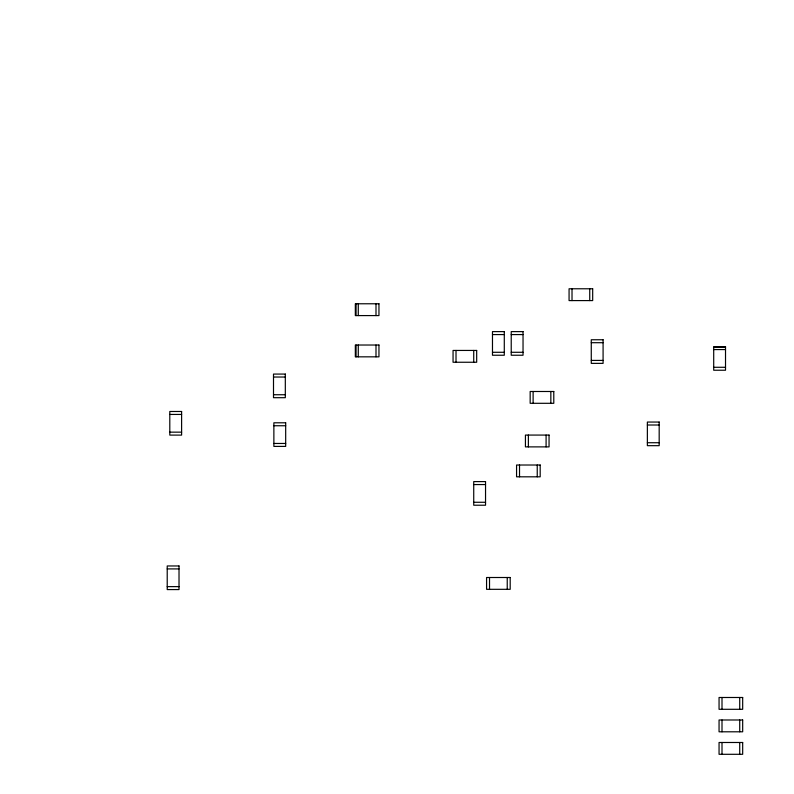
<?xml version="1.0" encoding="UTF-8"?>
<svg xmlns="http://www.w3.org/2000/svg" width="794" height="794" viewBox="0 0 794 794"><rect width="100%" height="100%" fill="white"/><g stroke="black" fill="none" stroke-linecap="round" stroke-linejoin="round"><path stroke-width="1.19" d="M492.478 334.572L504.289 334.572M511.227 334.572L523.038 334.572M591.272 342.7L603.083 342.7M713.707 347.355L725.518 347.355M713.707 349.568L725.518 349.568M492.478 352.288L504.289 352.288M511.227 352.288L523.038 352.288M591.272 360.416L603.083 360.416M713.707 367.285L725.518 367.285M273.503 377.031L285.314 377.031M273.503 394.737L285.314 394.737M169.797 414.438L181.608 414.438M647.368 425.008L659.179 425.008M273.87 425.743L285.681 425.743M169.797 432.154L181.608 432.154M647.368 442.724L659.179 442.724M273.87 443.459L285.681 443.459M473.73 484.558L485.541 484.558M473.73 502.274L485.541 502.274M167.216 568.911L179.017 568.911M167.216 586.627L179.017 586.627M739.72 697.489L739.72 709.3M739.72 719.989L739.72 731.8M739.72 742.489L739.72 754.3M722.004 697.489L722.004 709.3M722.004 719.989L722.004 731.8M722.004 742.489L722.004 754.3M589.734 288.778L589.734 300.589M572.017 288.778L572.017 300.589M550.837 391.492L550.837 403.302M546.093 435.072L546.093 446.883M537.24 465.016L537.24 476.817M533.121 391.492L533.121 403.302M528.377 435.072L528.377 446.883M519.524 465.016L519.524 476.817M507.237 577.506L507.237 589.317M489.521 577.506L489.521 589.317M473.73 350.442L473.73 362.253M456.014 350.442L456.014 362.253M375.999 303.774L375.999 315.585M375.999 345.023L375.999 356.834M358.283 303.774L358.283 315.585M358.283 345.023L358.283 356.834M356.069 303.774L356.069 315.585M356.069 345.023L356.069 356.834M592.681 288.778L569.07 288.778L569.07 300.589L592.681 300.589L592.681 288.778M378.956 303.774L355.335 303.774L355.335 315.585L378.956 315.585L378.956 303.774M504.289 331.614L492.478 331.614L492.478 355.236L504.289 355.236L504.289 331.614M523.038 331.614L511.227 331.614L511.227 355.236L523.038 355.236L523.038 331.614M603.083 339.753L591.272 339.753L591.272 363.374L603.083 363.374L603.083 339.753M378.956 345.023L355.335 345.023L355.335 356.834L378.956 356.834L378.956 345.023M725.518 346.611L713.707 346.611L713.707 370.232L725.518 370.232L725.518 346.611M476.678 350.442L453.056 350.442L453.056 362.253L476.678 362.253L476.678 350.442M285.314 374.073L273.503 374.073L273.503 397.695L285.314 397.695L285.314 374.073M553.785 391.492L530.164 391.492L530.164 403.302L553.785 403.302L553.785 391.492M181.608 411.481L169.797 411.481L169.797 435.102L181.608 435.102L181.608 411.481M659.179 422.051L647.368 422.051L647.368 445.672L659.179 445.672L659.179 422.051M285.681 422.795L273.87 422.795L273.87 446.407L285.681 446.407L285.681 422.795M549.051 435.072L525.429 435.072L525.429 446.883L549.051 446.883L549.051 435.072M540.188 465.016L516.566 465.016L516.566 476.817L540.188 476.817L540.188 465.016M485.541 481.601L473.73 481.601L473.73 505.222L485.541 505.222L485.541 481.601M179.017 565.963L167.216 565.963L167.216 589.575L179.017 589.575L179.017 565.963M510.195 577.506L486.573 577.506L486.573 589.317L510.195 589.317L510.195 577.506M742.678 697.489L719.056 697.489L719.056 709.3L742.678 709.3L742.678 697.489M742.678 719.989L719.056 719.989L719.056 731.8L742.678 731.8L742.678 719.989M742.678 742.489L719.056 742.489L719.056 754.3L742.678 754.3L742.678 742.489"/></g></svg>
